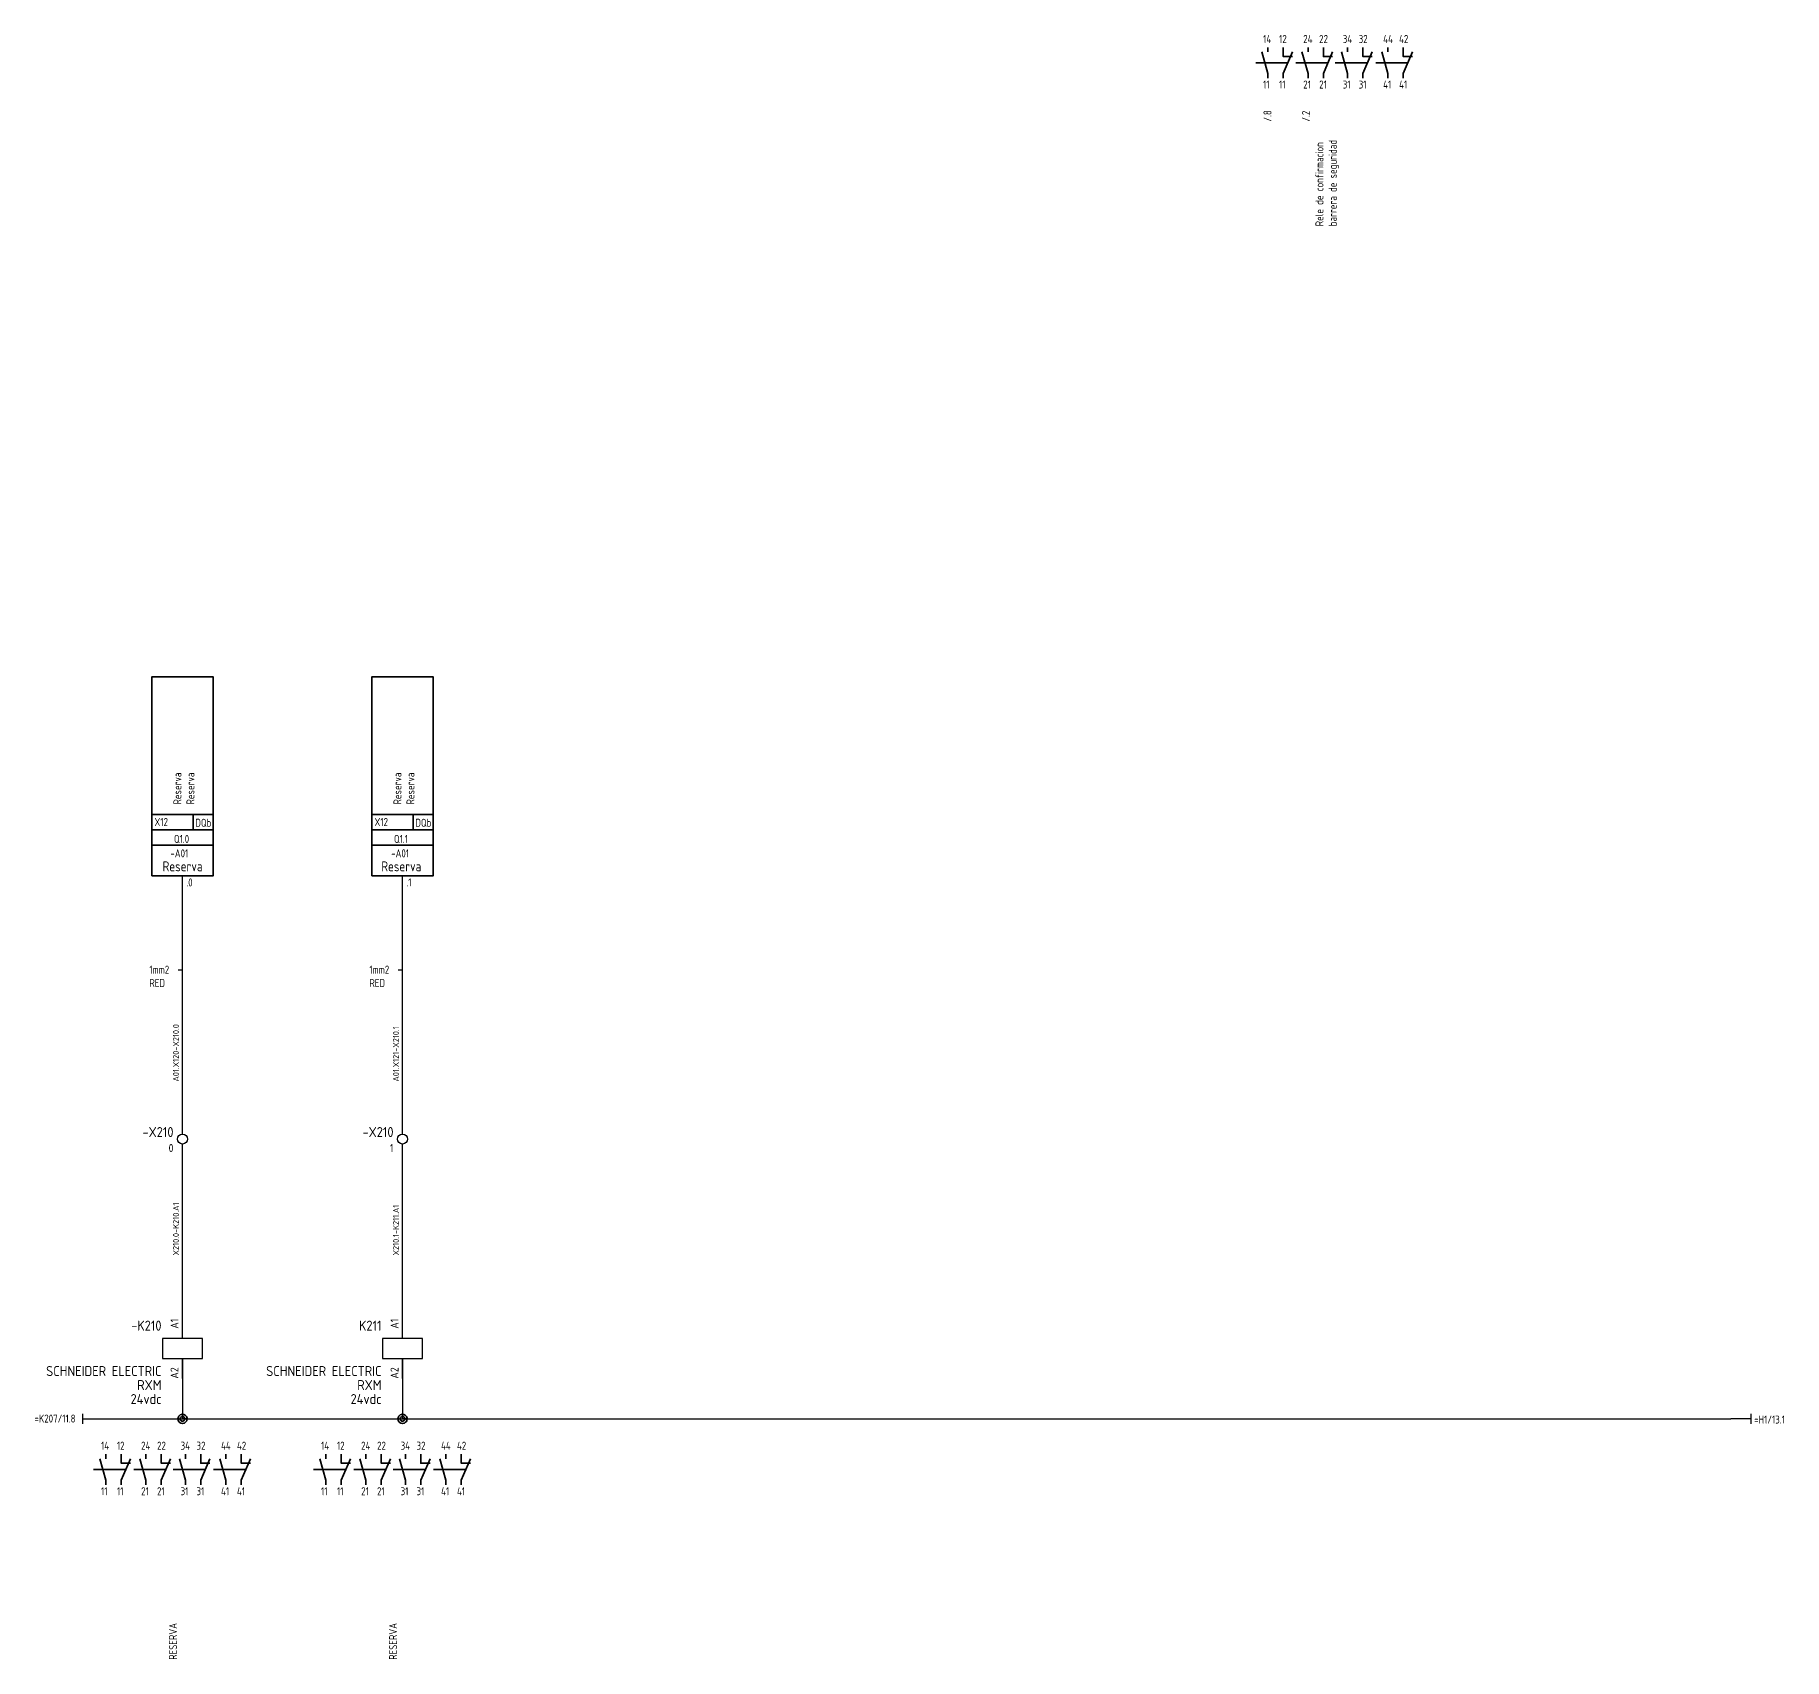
# Model space of a CAD drawing. Header units: millimetres. Extents: x 51 to 2493, y -624 to 390.
# Drawn here: x 540.4 to 977.6, y -623.7 to -217.7 of the extents above; entities that cross this region are included whole.
import ezdxf
from ezdxf.enums import TextEntityAlignment as Align

# ---------------------------------------------------------------- set-up
doc = ezdxf.new("R2010")
doc.units = ezdxf.units.MM
doc.header["$MEASUREMENT"] = 0
for name, color, linetype in [('0V', 160, 'Continuous'), ('24V', 20, 'Continuous'), ('DESC', 150, 'Continuous'), ('PDF_Geometría', 7, 'Continuous'), ('TAGS', 150, 'Continuous'), ('TERMS', 123, 'Continuous'), ('WIRENO', 10, 'Continuous'), ('WIREREF', 50, 'Continuous'), ('XREF', 7, 'Continuous')]:
    doc.layers.add(name, color=color, linetype=linetype)
doc.layers.add('nombre tags', color=200, linetype='Continuous', lineweight=0)
doc.layers.add('SYMS', color=7, linetype='Continuous', lineweight=30)
doc.styles.add('WD_IEC', font='ISOCP2.shx', dxfattribs={"width": 0.9, "height": 4})

# ---------------------------------------------------------------- blocks, each defined once
blk = doc.blocks.new('VCR1')
for p, q in [((0, 2.5), (0, 7.5)), ((0, -2.5), (0, -7.5))]:
    blk.add_line(p, q)
blk.add_lwpolyline([(-5, 2.5), (-5, -2.5), (5, -2.5), (5, 2.5)], close=True)
at = {"style": 'WD_IEC'}
for tag, p in [('INST', (-5.25, 11.5)), ('LOC', (-5.25, 8)), ('TAG1', (-5.25, 4.5)), ('DESC1', (-5.25, -6.85)), ('DESC2', (-5.25, -10.35)), ('DESC3', (-5.25, -13.85))]:
    blk.add_attdef(tag, text='', height=2.5, dxfattribs=at).set_placement(p, align=Align.RIGHT)
blk.add_attdef('TERM01', text='', height=2, rotation=90, dxfattribs=at).set_placement((-1, 7.5), align=Align.RIGHT)
at = {"style": 'WD_IEC', "flags": 1}
for tag, p, height in [('X2TERM01', (0, 7.5), 0.32), ('X4LINK', (-5, 0), 0.32), ('X1LINK', (5, 0), 0.32), ('ASSYCODE', (1, -4), 1), ('X8TERM02', (0, -7.5), 0.32), ('FAMILY', (1, -5.5), 1), ('CATDESC', (1, -7), 1)]:
    blk.add_attdef(tag, p, '', height=height, dxfattribs=at)
at = {"style": 'WD_IEC', "flags": 9}
for tag, p in [('MFG', (-6, 1)), ('CAT', (-6, -1.5))]:
    blk.add_attdef(tag, text='', height=1.5, dxfattribs=at).set_placement(p, align=Align.RIGHT)
at = {"style": 'WD_IEC'}
blk.add_attdef('TERM02', (-1, -7.5), '', height=2, rotation=90, dxfattribs=at)
at = {"lineweight": 9, "style": 'WD_IEC'}
for tag, p in [('NO', (-5.5, -16.5)), ('NC', (-5.5, -20))]:
    blk.add_attdef(tag, text='', height=2.5, dxfattribs=at).set_placement(p, align=Align.TOP_RIGHT)
for tag, p in [('XREFNO', (-4, -16.5)), ('XREFNC', (-4, -20))]:
    blk.add_attdef(tag, text='', height=2.5, dxfattribs=at).set_placement(p, align=Align.TOP_LEFT)
blk = doc.blocks.new('REFERENCIA_ENTRADA_HORIZONTAL')
at = {"layer": 'SYMS'}
for p, q in [((-5, 1.25), (-5, -1.25)), ((-5, 0), (0, 0))]:
    blk.add_line(p, q, dxfattribs=at)
at = {"layer": 'TAGS', "style": 'WD_IEC', "width": 0.9, "flags": 8}
blk.add_attdef('TAG', text='', height=1, dxfattribs=at).set_placement((-15.18, -2.12), align=Align.RIGHT)
blk = doc.blocks.new('empalme')
at = {"layer": 'PDF_Geometría', "color": 40, "lineweight": 35, "true_color": 0xffcf00}
for points in [[(145.66, 151.93), (144.51, 151.93)], [(145.1, 151.93), (144.51, 151.93)]]:
    blk.add_lwpolyline(points, close=True, dxfattribs=at)
for points in [[(144.39, 153.08), (144.39, 153.08), (144.15, 153.05), (143.94, 152.93)], [(144.87, 153.03), (144.87, 153.03), (144.64, 153.1), (144.39, 153.08)], [(145.28, 152.79), (145.28, 152.79), (145.1, 152.95), (144.87, 153.03)], [(143.39, 152.17), (143.39, 152.17), (143.34, 151.93), (143.39, 151.7)], [(143.58, 152.61), (143.58, 152.61), (143.44, 152.41), (143.39, 152.17)], [(143.39, 151.7), (143.39, 151.7), (143.44, 151.46), (143.58, 151.26)], [(143.94, 152.93), (143.94, 152.93), (143.73, 152.81), (143.58, 152.61)], [(143.58, 151.26), (143.58, 151.26), (143.73, 151.06), (143.94, 150.94)], [(143.94, 152.06), (143.94, 152.06), (143.92, 151.93), (143.94, 151.81)], [(144.04, 152.28), (144.04, 152.28), (143.97, 152.18), (143.94, 152.06)], [(143.94, 151.81), (143.94, 151.81), (143.97, 151.69), (144.04, 151.59)], [(143.94, 150.94), (143.94, 150.94), (144.15, 150.82), (144.39, 150.79)], [(144.22, 152.44), (144.22, 152.44), (144.12, 152.38), (144.04, 152.28)], [(144.04, 151.59), (144.04, 151.59), (144.12, 151.49), (144.22, 151.43)], [(144.45, 152.51), (144.45, 152.51), (144.33, 152.5), (144.22, 152.44)], [(144.22, 151.43), (144.22, 151.43), (144.33, 151.37), (144.45, 151.36)], [(144.39, 150.79), (144.39, 150.79), (144.64, 150.77), (144.87, 150.84)], [(144.69, 152.49), (144.69, 152.49), (144.58, 152.53), (144.45, 152.51)], [(144.45, 151.36), (144.45, 151.36), (144.58, 151.34), (144.69, 151.38)], [(144.9, 152.37), (144.9, 152.37), (144.81, 152.45), (144.69, 152.49)], [(144.69, 151.38), (144.69, 151.38), (144.81, 151.42), (144.9, 151.5)], [(144.87, 150.84), (144.87, 150.84), (145.1, 150.92), (145.28, 151.08)], [(145.05, 152.17), (145.05, 152.17), (144.99, 152.28), (144.9, 152.37)], [(144.9, 151.5), (144.9, 151.5), (144.99, 151.58), (145.05, 151.7)], [(145.1, 151.93), (145.1, 151.93), (145.1, 152.06), (145.05, 152.17)], [(145.05, 151.7), (145.05, 151.7), (145.1, 151.81), (145.1, 151.93)], [(145.56, 152.4), (145.56, 152.4), (145.46, 152.62), (145.28, 152.79)], [(145.28, 151.08), (145.28, 151.08), (145.46, 151.24), (145.56, 151.47)], [(145.66, 151.93), (145.66, 151.93), (145.66, 152.18), (145.56, 152.4)], [(145.56, 151.47), (145.56, 151.47), (145.66, 151.69), (145.66, 151.93)]]:
    blk.add_open_spline(points, degree=3, dxfattribs=at)
blk = doc.blocks.new('empalme_')
at = {"layer": '0V'}
blk.add_blockref('empalme', (-144.51, -151.93), dxfattribs=at)
blk = doc.blocks.new('VT0002')
blk.add_circle((0, 0), 1.25)
at = {"style": 'WD_IEC'}
for tag, p in [('INST', (-2.25, 6.5)), ('LOC', (-2.25, 3.5)), ('DESC1', (-2.25, -6.25)), ('DESC2', (-2.25, -9.25)), ('DESC3', (-2.25, -12.25))]:
    blk.add_attdef(tag, text='', height=2.5, dxfattribs=at).set_placement(p, align=Align.RIGHT)
at = {"style": 'WD_IEC', "flags": 1}
for tag, p, height in [('ASSYCODE', (2.75, 10.75), 1), ('CATDESC', (2.75, 9.25), 1), ('MFG', (2.75, 7.25), 1.5), ('CAT', (2.75, 4.75), 1.5), ('X4PIN01', (-1.25, 1), 0.25), ('X4TERM01', (-1.25, 0), 0.25), ('X4TERMDESC01', (-1.25, 0.5), 0.4), ('STRIPSEQ', (0, 0), 0.025), ('X2PIN01', (0, 2.25), 0.25), ('X2TERM01', (0, 1.25), 0.25), ('X8PIN01', (0, -0.25), 0.25), ('X2TERMDESC01', (0, 1.75), 0.4), ('X1PIN01', (1.25, 1), 0.25), ('X1TERM01', (1.25, 0), 0.25), ('X1TERMDESC01', (1.25, 0.5), 0.4), ('LINKTERM', (0, -0.04), 0.025), ('X8TERM01', (0, -1.25), 0.25), ('X8TERMDESC01', (0, -0.75), 0.4)]:
    blk.add_attdef(tag, p, '', height=height, dxfattribs=at)
at = {"style": 'WD_IEC', "flags": 8}
for tag, height, p in [('TAGSTRIP', 2.5, (-2.25, 0.5)), ('TERM01', 2, (-2.25, -3.25))]:
    blk.add_attdef(tag, text='', height=height, dxfattribs=at).set_placement(p, align=Align.RIGHT)

msp = doc.modelspace()

# ---------------------------------------------------------------- linework, layer by layer
at = {"layer": '0V'}
for p, q in [((577.29, -553.63), (577.29, -548.63)), ((577.29, -548.63), (577.29, -563.69)), ((632.29, -553.63), (632.29, -548.63)), ((632.29, -548.63), (632.29, -563.69)), ((557.27, -563.69), (964.34, -563.69))]:
    msp.add_line(p, q, dxfattribs=at)
at = {"layer": '24V'}
for p, q in [((577.29, -492.48), (577.29, -427.95)), ((632.29, -492.48), (632.29, -427.95)), ((577.29, -516.81), (577.29, -494.98)), ((632.29, -516.81), (632.29, -494.98)), ((577.29, -538.63), (577.29, -516.81)), ((632.29, -538.63), (632.29, -516.81))]:
    msp.add_line(p, q, dxfattribs=at)
at = {"layer": 'PDF_Geometría', "lineweight": 35}
for points in [[(569.63, -427.95), (569.63, -378.16), (584.95, -378.16), (584.95, -427.95)], [(624.63, -427.95), (624.63, -378.16), (639.95, -378.16), (639.95, -427.95)]]:
    msp.add_lwpolyline(points, close=True, dxfattribs=at)
for points in [[(569.63, -412.63), (584.95, -412.63)], [(579.97, -416.46), (579.97, -412.63)], [(624.63, -412.63), (639.95, -412.63)], [(634.97, -416.46), (634.97, -412.63)], [(569.63, -416.46), (584.95, -416.46)], [(624.63, -416.46), (639.95, -416.46)], [(569.63, -420.29), (584.95, -420.29)], [(624.63, -420.29), (639.95, -420.29)]]:
    msp.add_lwpolyline(points, dxfattribs=at)
at = {"layer": 'SYMS'}
for p, q in [((969.34, -563.69), (964.34, -563.69)), ((969.34, -562.44), (969.34, -564.94))]:
    msp.add_line(p, q, dxfattribs=at)
at = {"layer": 'WIRENO'}
for p, q in [((576.23, -451.41), (577.29, -451.41)), ((631.23, -451.41), (632.29, -451.41))]:
    msp.add_line(p, q, dxfattribs=at)
at = {"layer": 'XREF', "lineweight": 35}
for points in [[(848.63, -228.48), (848.63, -227.33), (847.09, -221.97)], [(848.63, -221.97), (848.63, -220.82)], [(854.75, -223.12), (852.46, -223.12), (852.46, -220.82)], [(852.46, -228.48), (852.46, -227.33), (854.75, -221.97)], [(858.65, -228.48), (858.65, -227.33), (857.12, -221.97)], [(858.65, -221.97), (858.65, -220.82)], [(864.78, -223.12), (862.48, -223.12), (862.48, -220.82)], [(862.48, -228.48), (862.48, -227.33), (864.78, -221.97)], [(868.52, -228.48), (868.52, -227.33), (866.99, -221.97)], [(868.52, -221.97), (868.52, -220.82)], [(874.65, -223.12), (872.35, -223.12), (872.35, -220.82)], [(872.35, -228.48), (872.35, -227.33), (874.65, -221.97)], [(878.62, -228.48), (878.62, -227.33), (877.09, -221.97)], [(878.62, -221.97), (878.62, -220.82)], [(884.75, -223.12), (882.45, -223.12), (882.45, -220.82)], [(882.45, -228.48), (882.45, -227.33), (884.75, -221.97)], [(845.56, -224.65), (853.6, -224.65)], [(855.58, -224.65), (863.63, -224.65)], [(865.46, -224.65), (873.5, -224.65)], [(875.56, -224.65), (883.6, -224.65)], [(558.13, -573.64), (558.13, -572.49)], [(564.26, -574.79), (561.96, -574.79), (561.96, -572.49)], [(568.16, -573.64), (568.16, -572.49)], [(574.28, -574.79), (571.99, -574.79), (571.99, -572.49)], [(578.03, -573.64), (578.03, -572.49)], [(584.16, -574.79), (581.86, -574.79), (581.86, -572.49)], [(588.13, -573.64), (588.13, -572.49)], [(594.26, -574.79), (591.96, -574.79), (591.96, -572.49)], [(613.13, -573.64), (613.13, -572.49)], [(619.26, -574.79), (616.96, -574.79), (616.96, -572.49)], [(623.16, -573.64), (623.16, -572.49)], [(629.28, -574.79), (626.99, -574.79), (626.99, -572.49)], [(633.03, -573.64), (633.03, -572.49)], [(639.16, -574.79), (636.86, -574.79), (636.86, -572.49)], [(643.13, -573.64), (643.13, -572.49)], [(649.26, -574.79), (646.96, -574.79), (646.96, -572.49)], [(555.07, -576.32), (563.11, -576.32)], [(558.13, -580.15), (558.13, -579), (556.6, -573.64)], [(561.96, -580.15), (561.96, -579), (564.26, -573.64)], [(565.09, -576.32), (573.13, -576.32)], [(568.16, -580.15), (568.16, -579), (566.62, -573.64)], [(571.99, -580.15), (571.99, -579), (574.28, -573.64)], [(574.97, -576.32), (583.01, -576.32)], [(578.03, -580.15), (578.03, -579), (576.5, -573.64)], [(581.86, -580.15), (581.86, -579), (584.16, -573.64)], [(585.07, -576.32), (593.11, -576.32)], [(588.13, -580.15), (588.13, -579), (586.6, -573.64)], [(591.96, -580.15), (591.96, -579), (594.26, -573.64)], [(610.07, -576.32), (618.11, -576.32)], [(613.13, -580.15), (613.13, -579), (611.6, -573.64)], [(616.96, -580.15), (616.96, -579), (619.26, -573.64)], [(620.09, -576.32), (628.13, -576.32)], [(623.16, -580.15), (623.16, -579), (621.62, -573.64)], [(626.99, -580.15), (626.99, -579), (629.28, -573.64)], [(629.97, -576.32), (638.01, -576.32)], [(633.03, -580.15), (633.03, -579), (631.5, -573.64)], [(636.86, -580.15), (636.86, -579), (639.16, -573.64)], [(640.07, -576.32), (648.11, -576.32)], [(643.13, -580.15), (643.13, -579), (641.6, -573.64)], [(646.96, -580.15), (646.96, -579), (649.26, -573.64)]]:
    msp.add_lwpolyline(points, dxfattribs=at)

# ---------------------------------------------------------------- block references
at = {"layer": '0V'}
for p in [(577.29, -563.69), (632.29, -563.69)]:
    msp.add_blockref('empalme_', p, dxfattribs=at)
at = {"layer": 'SYMS'}
ref = msp.add_blockref('VT0002', (577.29, -493.73), dxfattribs=at)
ref.add_attrib('TERM01', '0', dxfattribs={"layer": 'TERMS', "height": 2, "style": 'WD_IEC', "flags": 8}).set_placement((575.04, -496.98), align=Align.RIGHT)
ref.add_attrib('TAGSTRIP', '-X210', dxfattribs={"layer": 'TAGS', "height": 2.5, "style": 'WD_IEC', "flags": 8}).set_placement((575.04, -493.23), align=Align.RIGHT)
ref = msp.add_blockref('VT0002', (632.29, -493.73), dxfattribs=at)
ref.add_attrib('TERM01', '1', dxfattribs={"layer": 'TERMS', "height": 2, "style": 'WD_IEC', "flags": 8}).set_placement((630.04, -496.98), align=Align.RIGHT)
ref.add_attrib('TAGSTRIP', '-X210', dxfattribs={"layer": 'TAGS', "height": 2.5, "style": 'WD_IEC', "flags": 8}).set_placement((630.04, -493.23), align=Align.RIGHT)
ref = msp.add_blockref('VCR1', (577.29, -546.13), dxfattribs=at)
ref.add_attrib('TERM02', 'A2', (576.29, -553.63), dxfattribs={"layer": 'TERMS', "height": 2, "rotation": 90, "style": 'WD_IEC'})
ref.add_attrib('TERM01', 'A1', dxfattribs={"layer": 'TERMS', "height": 2, "rotation": 90, "style": 'WD_IEC'}).set_placement((576.29, -538.63), align=Align.RIGHT)
ref.add_attrib('DESC3', '24vdc', dxfattribs={"layer": 'DESC', "height": 2.5, "style": 'WD_IEC'}).set_placement((572.04, -559.98), align=Align.RIGHT)
ref.add_attrib('DESC2', 'RXM', dxfattribs={"layer": 'DESC', "height": 2.5, "style": 'WD_IEC'}).set_placement((572.04, -556.48), align=Align.RIGHT)
ref.add_attrib('DESC1', 'SCHNEIDER ELECTRIC', dxfattribs={"layer": 'DESC', "height": 2.5, "style": 'WD_IEC'}).set_placement((572.04, -552.98), align=Align.RIGHT)
ref.add_attrib('TAG1', '-K210', dxfattribs={"layer": 'TAGS', "height": 2.5, "style": 'WD_IEC'}).set_placement((572.04, -541.63), align=Align.RIGHT)
ref = msp.add_blockref('VCR1', (632.29, -546.13), dxfattribs=at)
ref.add_attrib('TERM02', 'A2', (631.29, -553.63), dxfattribs={"layer": 'TERMS', "height": 2, "rotation": 90, "style": 'WD_IEC'})
ref.add_attrib('TERM01', 'A1', dxfattribs={"layer": 'TERMS', "height": 2, "rotation": 90, "style": 'WD_IEC'}).set_placement((631.29, -538.63), align=Align.RIGHT)
ref.add_attrib('DESC3', '24vdc', dxfattribs={"layer": 'DESC', "height": 2.5, "style": 'WD_IEC'}).set_placement((627.04, -559.98), align=Align.RIGHT)
ref.add_attrib('DESC2', 'RXM', dxfattribs={"layer": 'DESC', "height": 2.5, "style": 'WD_IEC'}).set_placement((627.04, -556.48), align=Align.RIGHT)
ref.add_attrib('DESC1', 'SCHNEIDER ELECTRIC', dxfattribs={"layer": 'DESC', "height": 2.5, "style": 'WD_IEC'}).set_placement((627.04, -552.98), align=Align.RIGHT)
ref.add_attrib('TAG1', 'K211', dxfattribs={"layer": 'TAGS', "height": 2.5, "style": 'WD_IEC'}).set_placement((627.04, -541.63), align=Align.RIGHT)
msp.add_blockref('REFERENCIA_ENTRADA_HORIZONTAL', (557.27, -563.69), dxfattribs=at)

# ---------------------------------------------------------------- texts
at = {"layer": 'DESC', "char_height": 2, "attachment_point": 7, "rotation": 90, "style": 'WD_IEC'}
for s, insert, width in [('Rele de confirmacion \\Pbarrera de seguridad', (866.42, -265.54), 36.6324), ('Reserva', (577.01, -410.1), 36.6324), ('Reserva', (580.27, -410.1), 24.66), ('Reserva', (632.01, -410.1), 36.6324), ('Reserva', (635.27, -410.1), 24.66), ('RESERVA', (575.93, -623.9), 36.6324), ('RESERVA', (630.93, -623.9), 36.6324)]:
    msp.add_mtext(s, dxfattribs=dict(at, insert=insert, width=width))
at = {"layer": 'nombre tags', "char_height": 2, "attachment_point": 7, "style": 'WD_IEC'}
for s, insert in [('X12   ', (570.29, -415.47)), ('DQb  ', (580.49, -415.66)), ('X12   ', (625.29, -415.47)), ('DQb  ', (635.49, -415.66)), ('Q1.0', (575.15, -419.7)), ('Q1.1', (630.15, -419.7)), ('-A01', (574.26, -423.31)), ('-A01', (629.45, -423.31))]:
    msp.add_mtext(s, dxfattribs=dict(at, insert=insert))
at = {"layer": 'nombre tags', "char_height": 2.5, "width": 14.5596, "attachment_point": 7, "style": 'WD_IEC'}
for insert in [(572.32, -426.8), (626.99, -426.8)]:
    msp.add_mtext('Reserva', dxfattribs=dict(at, insert=insert))
at = {"layer": 'TAGS', "char_height": 2, "attachment_point": 7, "style": 'WD_IEC'}
for s, insert in [('14', (847.42, -219.72)), ('12', (851.4, -219.72)), ('24', (857.44, -219.72)), ('22', (861.42, -219.72)), ('34', (867.32, -219.72)), ('32', (871.3, -219.72)), ('44', (877.42, -219.72)), ('42', (881.4, -219.72)), ('11', (847.42, -231.11)), ('11', (851.4, -231.11)), ('21', (857.44, -231.11)), ('21', (861.42, -231.11)), ('31', (867.32, -231.11)), ('31', (871.3, -231.11)), ('41', (877.42, -231.11)), ('41', (881.4, -231.11)), ('.0', (578.24, -430.57)), ('.1', (633.24, -430.57)), ('14', (556.93, -571.39)), ('12', (560.91, -571.39)), ('24', (566.95, -571.39)), ('22', (570.93, -571.39)), ('34', (576.82, -571.39)), ('32', (580.8, -571.39)), ('44', (586.92, -571.39)), ('42', (590.9, -571.39)), ('14', (611.93, -571.39)), ('12', (615.91, -571.39)), ('24', (621.95, -571.39)), ('22', (625.93, -571.39)), ('34', (631.82, -571.39)), ('32', (635.8, -571.39)), ('44', (641.92, -571.39)), ('42', (645.9, -571.39)), ('11', (556.93, -582.78)), ('11', (560.91, -582.78)), ('21', (566.95, -582.78)), ('21', (570.93, -582.78)), ('31', (576.82, -582.78)), ('31', (580.8, -582.78)), ('41', (586.92, -582.78)), ('41', (590.9, -582.78)), ('11', (611.93, -582.78)), ('11', (615.91, -582.78)), ('21', (621.95, -582.78)), ('21', (625.93, -582.78)), ('31', (631.82, -582.78)), ('31', (635.8, -582.78)), ('41', (641.92, -582.78)), ('41', (645.9, -582.78))]:
    msp.add_mtext(s, dxfattribs=dict(at, insert=insert))
at = {"layer": 'TAGS', "char_height": 2, "attachment_point": 7, "rotation": 90, "style": 'WD_IEC'}
for s, insert in [('/.8', (849.5, -239.39)), ('/.2', (859.11, -239.39))]:
    msp.add_mtext(s, dxfattribs=dict(at, insert=insert))
at = {"layer": 'TAGS', "char_height": 2, "attachment_point": 1, "style": 'WD_IEC'}
for s, insert in [('\\pxql;=K207/11.8', (540.3, -562.61)), ('\\pxql;=H1/13.1', (970.15, -562.86))]:
    msp.add_mtext_dynamic_manual_height_columns(s, width=2, gutter_width=10, heights=[0], dxfattribs=dict(at, insert=insert))
at = {"layer": 'WIRENO', "char_height": 2, "attachment_point": 1, "style": 'WD_IEC'}
for insert in [(569.02, -450.38), (624.02, -450.38)]:
    msp.add_mtext_dynamic_manual_height_columns('1mm2\\PRED', width=7.1352, gutter_width=20, heights=[0], dxfattribs=dict(at, insert=insert))
at = {"layer": 'WIREREF', "char_height": 1.5, "attachment_point": 1, "rotation": 90, "style": 'WD_IEC'}
for s, insert in [('A01.X120-X210.0', (574.9, -479.37)), ('A01.X121-X210.1', (629.9, -479.37)), ('X210.0-K210.A1', (574.9, -522.83)), ('X210.1-K211.A1', (629.9, -522.83))]:
    msp.add_mtext_dynamic_manual_height_columns(s, width=67.509, gutter_width=20, heights=[0], dxfattribs=dict(at, insert=insert))

doc.saveas('drawing.dxf')
